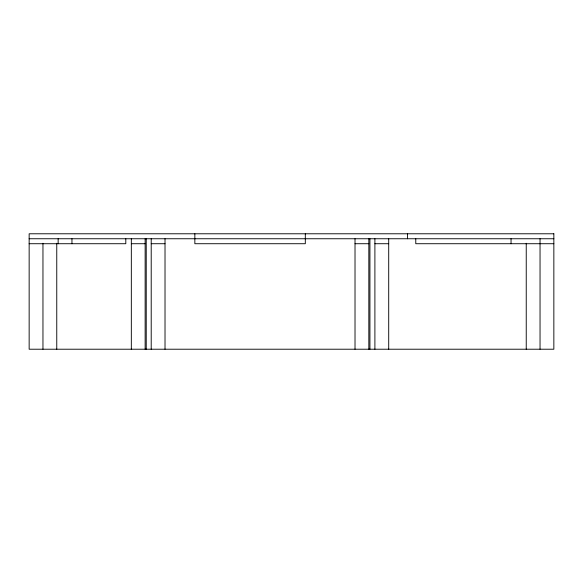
<?xml version="1.0" encoding="UTF-8"?>
<svg xmlns="http://www.w3.org/2000/svg" width="583" height="583" viewBox="0 0 583 583"><rect width="100%" height="100%" fill="white"/><g stroke="black" fill="none" stroke-linecap="round" stroke-linejoin="round"><path stroke-width="0.87" d="M29.15 238.753L553.85 238.753M29.15 243.723L125.804 243.723L125.804 238.753M131.328 243.723L145.138 243.723M151.208 243.723L165.018 243.723M355.018 243.723L368.828 243.723M374.898 243.723L388.708 243.723M553.85 243.723L415.774 243.723L415.774 238.753M540.04 238.753L540.04 349.217M526.238 243.279L526.238 349.217M511.043 238.753L511.043 243.723M407.488 233.783L407.488 238.753M388.708 238.753L388.708 349.217M374.898 238.753L374.898 349.217M369.928 238.753L369.928 349.217M368.828 238.753L368.828 349.217M355.018 238.753L355.018 349.217M305.31 233.783L305.31 243.723L194.846 243.723L194.846 233.783M165.018 238.753L165.018 349.217M151.208 238.753L151.208 349.217M146.238 238.753L146.238 349.217M145.138 238.753L145.138 349.217M131.328 238.753L131.328 349.217M71.957 238.753L71.957 243.723M58.147 238.753L58.147 243.723M56.762 243.279L56.762 349.217M42.96 243.279L42.96 349.217M553.85 233.783L29.15 233.783L29.15 349.217L553.85 349.217L553.85 233.783"/></g></svg>
